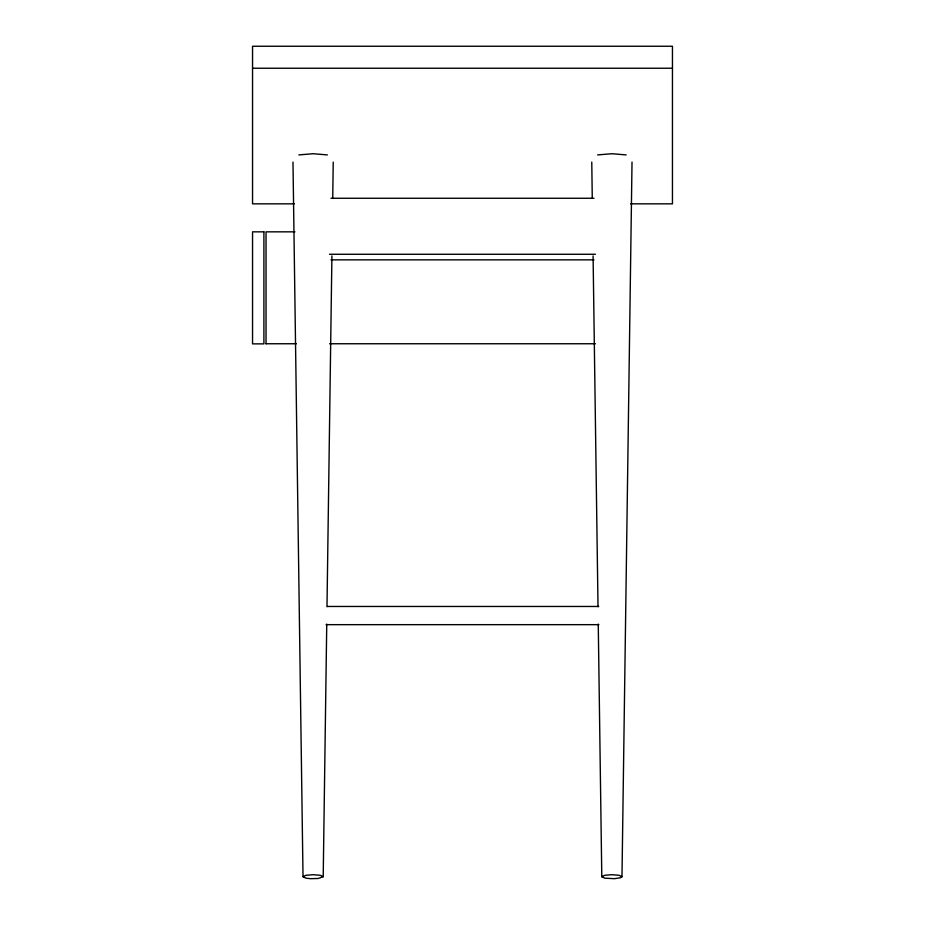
<?xml version="1.0" encoding="UTF-8"?>
<svg xmlns="http://www.w3.org/2000/svg" width="925" height="925" viewBox="0 0 925 925"><rect width="100%" height="100%" fill="white"/><g stroke="black" fill="none" stroke-linecap="round" stroke-linejoin="round"><path stroke-width="1.39" d="M292.982 162.106L303.018 876.727L305.967 878.16L310.499 878.681L318.154 878.484L323.207 876.727L326.745 624.086M326.988 606.754L331.913 255.948M332.734 198.193L333.231 162.106M598.255 624.086L601.793 876.727L604.753 878.16L614.501 878.681L620.629 877.732L621.982 876.727L632.018 162.106M303.018 876.727L305.967 875.293L313.113 874.692L320.247 875.293L323.207 876.727M601.793 876.727L604.753 875.293L611.888 874.692L619.033 875.293L621.982 876.727M298.833 154.914L313.113 153.723L327.381 154.914M597.619 154.914L611.888 153.723L626.167 154.914M252.548 68.242L672.452 68.242M331 198.262L594 198.262M294.393 203.835L252.548 203.835L252.548 46.25L672.452 46.25L672.452 203.835L630.607 203.835M294.936 231.84L266.03 231.84L266.03 343.811M329.554 254.271L595.446 254.271M331 259.856L594 259.856M266.03 343.753L296.382 343.753M329.601 343.753L595.446 343.753M327.531 606.465L598.741 606.465M326.086 624.664L598.914 624.664M591.769 162.106L592.266 198.193M593.087 255.948L598.013 606.754M263.903 231.84L252.548 231.84L252.548 343.869L263.903 343.869L263.903 231.84"/></g></svg>
